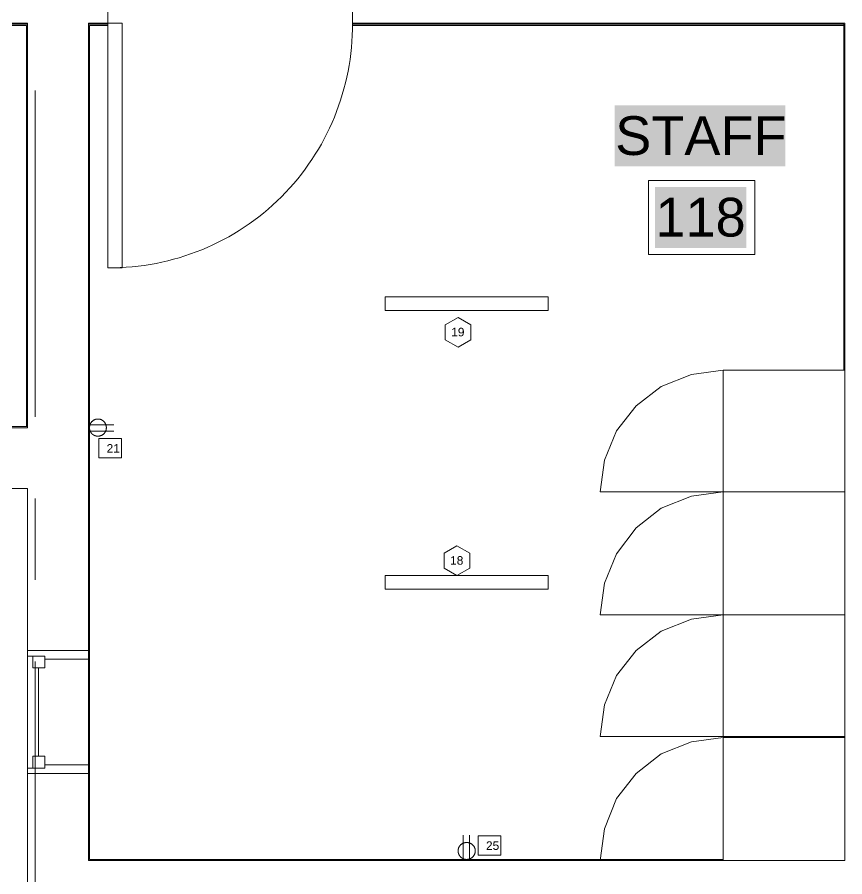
# Model space of a CAD drawing. Header units: inches. Extents: x 0.9 to 36.3, y 0.7 to 23.3.
# Drawn here: x 17.303 to 18.573, y 7.336 to 8.654 of the extents above; entities that cross this region are included whole.
import ezdxf

# ---------------------------------------------------------------- set-up
doc = ezdxf.new("R2010")
doc.units = ezdxf.units.IN
for name, color, linetype, lineweight, true_color in [('Blocks', 7, 'Continuous', 5, 0x9a9c7f), ('Boarder for name', 7, 'Continuous', 5, 0x777777), ('Doors', 7, 'Continuous', 5, 0xf2db9c), ('Lights', 7, 'Continuous', 5, 0xff0a0a), ('Numbering Lights', 1, 'Continuous', 0, 0xff0000), ('PDF_Geometry', 7, 'Continuous', 9, 0x777777)]:
    doc.layers.add(name, color=color, linetype=linetype, lineweight=lineweight, true_color=true_color)
doc.layers.add('Numbering receptecles', color=170, linetype='Continuous', lineweight=0)
doc.layers.add('Receptacles', color=170, linetype='Continuous', lineweight=0)
doc.layers.add('PDF_Solid Fills', color=7, linetype='Continuous', true_color=0xffffff)
doc.layers.add('PDF_Text', color=7, linetype='Continuous')
doc.styles.add('PDF Arial', font='arial.ttf')
doc.styles.get("Standard").update_dxf_attribs({"font": 'arial.ttf'})

msp = doc.modelspace()

# ---------------------------------------------------------------- linework, layer by layer
at = {"layer": 'Blocks', "linetype": 'ByBlock'}
for points in [[(18.3859, 7.5514), (18.1976, 7.5514), (18.2043, 7.5997), (18.2226, 7.6447), (18.2526, 7.683), (18.2909, 7.713), (18.3376, 7.7314), (18.3859, 7.738), (18.1976, 7.738), (18.2043, 7.7863), (18.2226, 7.8313), (18.2526, 7.8713), (18.2909, 7.9013), (18.3376, 7.9197), (18.3859, 7.9263), (18.1976, 7.9263), (18.2043, 7.9747), (18.2226, 8.0197), (18.2526, 8.058), (18.2909, 8.088), (18.3376, 8.1063), (18.3859, 8.113)], [(18.3859, 7.3614), (18.1976, 7.3614), (18.2043, 7.4097), (18.2226, 7.4564), (18.2526, 7.4947), (18.2909, 7.5247), (18.3376, 7.543), (18.3859, 7.5497)]]:
    msp.add_lwpolyline(points, dxfattribs=at)
for points in [[(18.5726, 7.9263), (18.5726, 8.113), (18.3859, 8.113), (18.3859, 7.9263)], [(18.5726, 7.738), (18.5726, 7.9263), (18.3859, 7.9263), (18.3859, 7.738)], [(18.5726, 7.5514), (18.5726, 7.738), (18.3859, 7.738), (18.3859, 7.5514)], [(18.5726, 7.3614), (18.5726, 7.5497), (18.3859, 7.5497), (18.3859, 7.3614)]]:
    msp.add_lwpolyline(points, close=True, dxfattribs=at)
at = {"layer": 'Boarder for name', "linetype": 'ByBlock'}
msp.add_lwpolyline([(18.2714, 8.4037), (18.4348, 8.4037), (18.4348, 8.2903), (18.2714, 8.2903)], close=True, dxfattribs=at)
at = {"layer": 'Doors', "linetype": 'ByBlock'}
for p, q in [((17.4426, 8.6446), (17.4643, 8.6446)), ((17.4426, 8.2697), (17.4426, 8.6446)), ((17.4643, 8.6446), (17.4643, 8.2697)), ((17.4643, 8.2697), (17.4426, 8.2697))]:
    msp.add_line(p, q, dxfattribs=at)
msp.add_arc((17.4456, 8.6417), 0.372, 269.546, 0.454, dxfattribs=at)
at = {"layer": 'Lights', "linetype": 'ByBlock'}
for points in [[(17.8676, 8.2041), (17.8676, 8.2251), (18.1176, 8.2251), (18.1176, 8.2041)], [(17.8676, 7.7771), (17.8676, 7.7981), (18.1176, 7.7981), (18.1176, 7.7771)]]:
    msp.add_lwpolyline(points, close=True, dxfattribs=at)
at = {"layer": 'Numbering Lights', "linetype": 'ByBlock', "ltscale": 0.001}
for points in [[(17.9795, 8.1935), (17.9598, 8.1821), (17.9598, 8.1594), (17.9795, 8.1481), (17.9991, 8.1594), (17.9991, 8.1821)], [(17.9778, 7.8435), (17.9582, 7.8322), (17.9582, 7.8095), (17.9778, 7.7981), (17.9975, 7.8095), (17.9975, 7.8322)]]:
    msp.add_lwpolyline(points, close=True, dxfattribs=at)
at = {"layer": 'Numbering receptecles', "linetype": 'ByBlock', "ltscale": 0.001}
for points in [[(17.4285, 8.0082), (17.4635, 8.0082), (17.4635, 7.9784), (17.4285, 7.9784)], [(18.0102, 7.3994), (18.0452, 7.3994), (18.0452, 7.3696), (18.0102, 7.3696)]]:
    msp.add_lwpolyline(points, close=True, dxfattribs=at)
at = {"layer": 'PDF_Geometry', "linetype": 'ByBlock'}
for p, q in [((17.4426, 8.643), (17.4426, 8.6446)), ((17.4426, 8.6446), (17.4643, 8.6446)), ((17.4426, 8.2697), (17.4426, 8.6446)), ((17.4426, 8.6413), (17.4426, 8.643)), ((17.4643, 8.6446), (17.4643, 8.2697)), ((17.4143, 8.0247), (17.4143, 8.6413)), ((17.4143, 8.6413), (17.4426, 8.6413)), ((17.4643, 8.2697), (17.4426, 8.2697)), ((17.4143, 7.363), (17.4143, 8.0247)), ((18.3859, 7.363), (17.4143, 7.363))]:
    msp.add_line(p, q, dxfattribs=at)
for points in [[(16.8543, 8.0247), (17.3193, 8.0247), (17.3193, 8.6446), (17.2876, 8.6446), (17.2876, 8.693), (17.4426, 8.693), (17.4426, 8.6446), (17.4126, 8.6446), (17.4126, 8.0247), (17.4126, 7.683), (17.3193, 7.683), (17.3193, 7.9313), (16.841, 7.9313), (16.841, 8.0247)], [(17.8176, 8.693), (17.8176, 8.6446), (18.5726, 8.6446), (18.5726, 7.3614), (17.4126, 7.3614), (17.4126, 7.4947), (17.3193, 7.4947), (17.3193, 6.9047)], [(16.8543, 8.0263), (17.3176, 8.0263), (17.3193, 8.0263), (17.3193, 8.6446), (17.3193, 8.0247)], [(17.3193, 8.643), (17.2876, 8.643), (17.3193, 8.643), (17.3193, 8.0263), (17.3176, 8.0263), (17.3176, 8.6413), (17.2876, 8.6413)], [(17.4126, 8.643), (17.4426, 8.643), (17.4126, 8.643), (17.4126, 8.0247), (17.4126, 8.6446), (17.4126, 8.0247), (17.4126, 7.3614)], [(18.5709, 8.113), (18.5709, 8.6413), (18.5709, 8.643), (18.5709, 8.6413), (17.8176, 8.6413), (17.8176, 8.643), (17.8176, 8.6446), (18.5726, 8.6446), (18.5726, 8.113)], [(18.5709, 8.113), (18.5709, 8.643), (18.5709, 8.113)], [(17.331, 8.0413), (17.331, 8.5413)], [(16.8543, 8.0263), (17.3193, 8.0263), (16.8543, 8.0263)], [(18.5726, 7.3614), (17.4126, 7.3614), (17.4126, 8.0247), (17.4126, 7.3997)], [(17.331, 7.7913), (17.331, 7.9163)], [(17.3193, 7.683), (17.3193, 7.6747), (17.346, 7.6747), (17.346, 7.6697), (17.4126, 7.6697), (17.4126, 7.683)], [(17.331, 7.168), (17.331, 7.6664)], [(17.336, 7.5214), (17.336, 7.6564)], [(18.5709, 7.5514), (18.5709, 7.5497)], [(18.5726, 7.5514), (18.5726, 7.5497)], [(17.3193, 7.4947), (17.3193, 7.503), (17.346, 7.503), (17.346, 7.508), (17.4126, 7.508), (17.4126, 7.4947)], [(17.4126, 7.3614), (18.3859, 7.3614), (17.4126, 7.3614)], [(18.5726, 7.3614), (18.5726, 7.3614)]]:
    msp.add_lwpolyline(points, dxfattribs=at)
for points in [[(17.8176, 8.643), (18.5709, 8.643)], [(17.4126, 7.4947), (17.3193, 7.4947), (17.3193, 7.683), (17.4126, 7.683)], [(17.3276, 7.6564), (17.346, 7.6564), (17.346, 7.6747), (17.3276, 7.6747)], [(18.5709, 7.5497), (18.5709, 7.5514)], [(17.3276, 7.5214), (17.346, 7.5214), (17.346, 7.503), (17.3276, 7.503)]]:
    msp.add_lwpolyline(points, close=True, dxfattribs=at)
at = {"layer": 'PDF_Solid Fills', "linetype": 'ByBlock', "transparency": 33554559}
for points in [[(18.2198, 8.4253), (18.4814, 8.4253), (18.2198, 8.5187), (18.4814, 8.5187)], [(18.2814, 8.3003), (18.4214, 8.3003), (18.2814, 8.3937), (18.4214, 8.3937)]]:
    msp.add_solid(points, dxfattribs=at)
at = {"layer": 'Receptacles', "linetype": 'ByBlock'}
for points in [[(17.4517, 8.0291), (17.415, 8.0291)], [(17.4517, 8.0195), (17.4153, 8.0195)], [(17.9874, 7.4004), (17.9874, 7.3641)], [(17.997, 7.4004), (17.997, 7.3638)]]:
    msp.add_lwpolyline(points, dxfattribs=at)
for points in [[(17.4143, 8.0247), (17.4143, 8.0212), (17.4156, 8.018), (17.4181, 8.0155), (17.4205, 8.013), (17.4238, 8.0117), (17.4272, 8.0117), (17.4346, 8.0117), (17.4402, 8.0173), (17.4402, 8.0247), (17.4402, 8.0321), (17.4346, 8.038), (17.4272, 8.038), (17.4202, 8.038), (17.4143, 8.0321), (17.4143, 8.0247)], [(17.9926, 7.363), (17.9891, 7.363), (17.9859, 7.3643), (17.9834, 7.3668), (17.981, 7.3693), (17.9796, 7.3725), (17.9796, 7.376), (17.9796, 7.3834), (17.9852, 7.3889), (17.9926, 7.3889), (18, 7.3889), (18.0059, 7.3834), (18.0059, 7.376), (18.0059, 7.369), (18, 7.363), (17.9926, 7.363)]]:
    msp.add_rational_spline(points, [1, 0.948448710105, 0.948448710105, 1, 0.948448710105, 0.948448710105, 1, 1, 1, 1, 1, 1, 1, 1, 1, 1], degree=3, knots=[0, 0, 0, 0, 0.79168, 0.79168, 0.79168, 1.583359, 1.583359, 1.583359, 2.583359, 2.583359, 2.583359, 3.583359, 3.583359, 3.583359, 4.583359, 4.583359, 4.583359, 4.583359], dxfattribs=at)

# ---------------------------------------------------------------- texts
at = {"layer": 'Numbering Lights', "linetype": 'ByBlock', "ltscale": 0.001}
for s, p in [('19', (17.969, 8.1647)), ('18', (17.9673, 7.8147))]:
    msp.add_text(s, height=0.01309, dxfattribs=at).set_placement(p)
at = {"layer": 'Numbering receptecles', "linetype": 'ByBlock', "ltscale": 0.001}
for s, p in [('21', (17.4406, 7.9864)), ('25', (18.0223, 7.3776))]:
    msp.add_text(s, height=0.01309, dxfattribs=at).set_placement(p)
at = {"layer": 'PDF_Text', "linetype": 'ByBlock', "char_height": 0.05939, "attachment_point": 4, "style": 'PDF Arial'}
for s, insert in [('STAFF', (18.2205, 8.4719)), ('118', (18.2821, 8.3469))]:
    msp.add_mtext(s, dxfattribs=dict(at, insert=insert))

doc.saveas('drawing.dxf')
